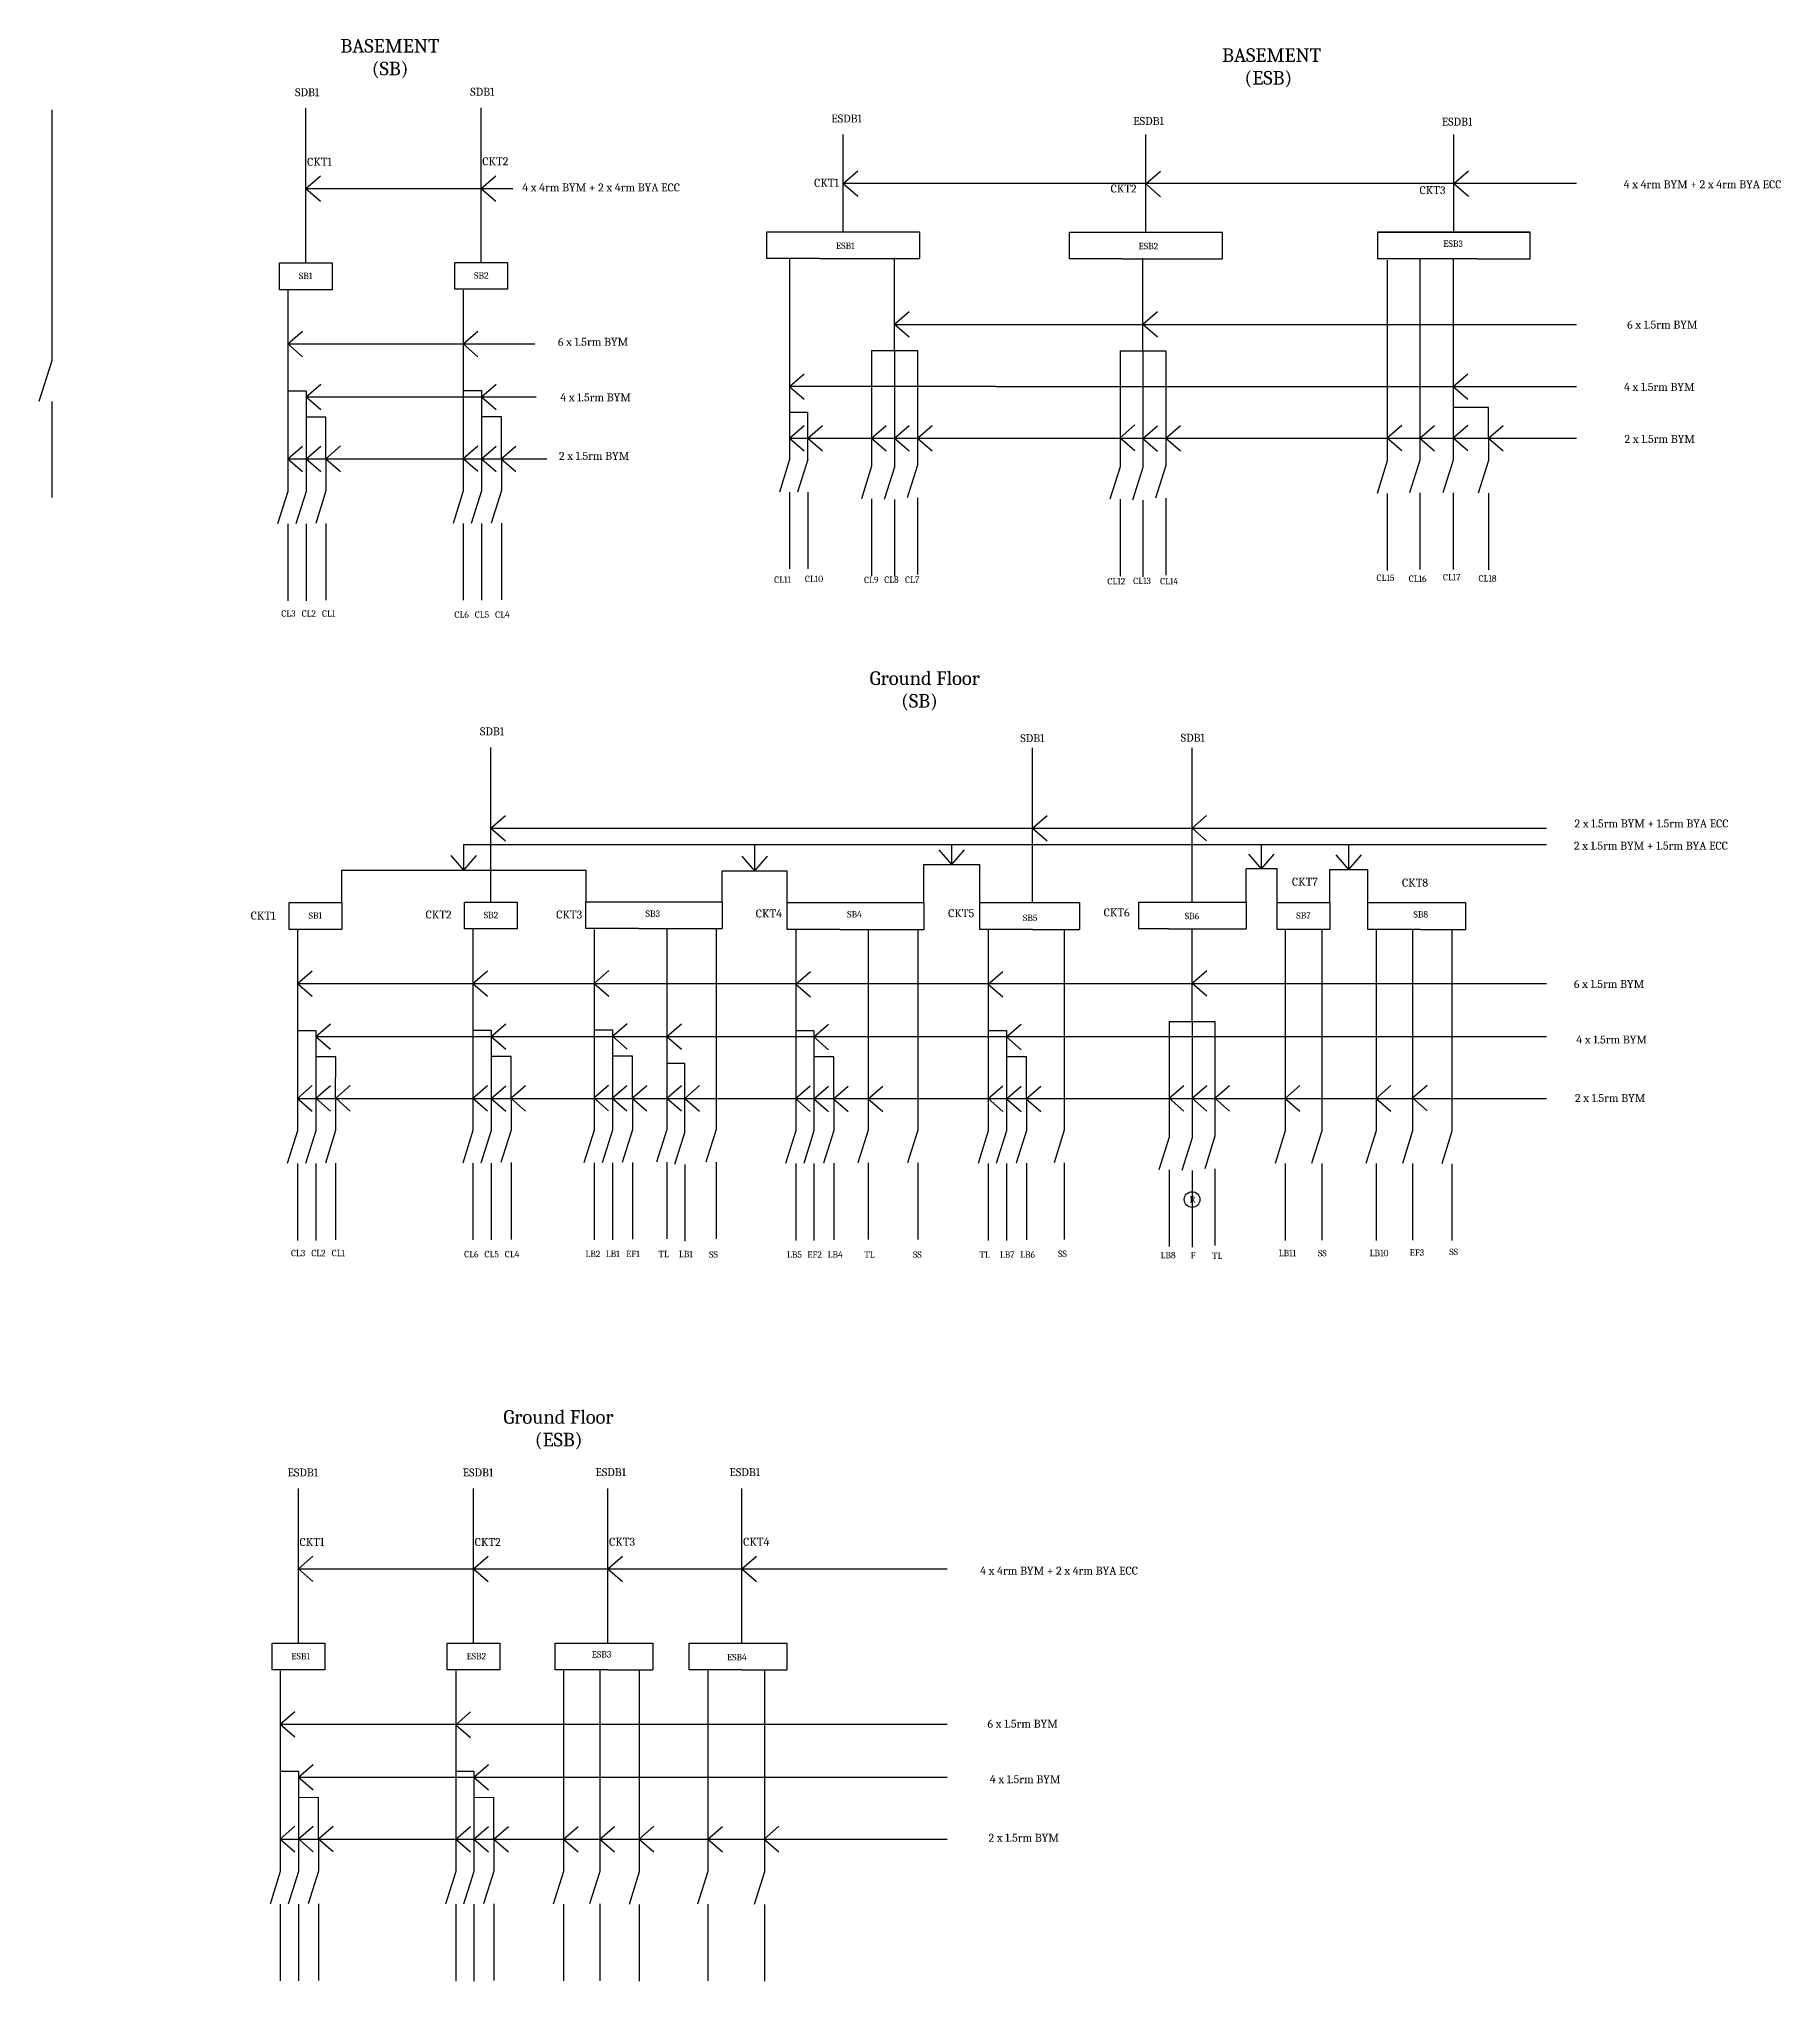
# Model space of a CAD drawing. Header units: inches. Extents: x -9560 to 22259, y -8480 to 5816.
# Drawn here: x -4955 to 292, y -2495 to 3356 of the extents above; entities that cross this region are included whole.
import ezdxf

# ---------------------------------------------------------------- set-up
doc = ezdxf.new("R2010")
doc.units = ezdxf.units.IN
doc.header["$LTSCALE"] = 2
doc.layers.add('SBD', color=2, linetype='Continuous', lineweight=0)
doc.layers.add('Text', color=1, linetype='Continuous')
doc.styles.get("Standard").update_dxf_attribs({"font": 'Cambria Math.ttf', "height": 10})

# ---------------------------------------------------------------- blocks, each defined once
blk = doc.blocks.new('Bars')
at = {"layer": 'SBD', "lineweight": 25, "ltscale": 10}
for p, q in [((0, 0), (0, -756.6)), ((0, -756.6), (-38.6, -879.3)), ((0, -879.3), (0, -1168.5))]:
    blk.add_line(p, q, dxfattribs=at)
blk = doc.blocks.new('arrowtick')
at = {"layer": 'SBD', "lineweight": 25, "ltscale": 10}
for q in [(0, 0), (0, -76.7)]:
    blk.add_line((-44.1, -38.3), q, dxfattribs=at)

msp = doc.modelspace()

# ---------------------------------------------------------------- linework, layer by layer
at = {"layer": 'SBD', "lineweight": 25, "ltscale": 10}
for p, q in [((-4150.9, 2681.1), (-4150.9, 3146.9)), ((-3623.3, 2682.5), (-3623.3, 3148.3)), ((-2532.8, 2774.7), (-2532.8, 3068.2)), ((-1621.3, 2774), (-1621.3, 3068.2)), ((-693.8, 2774), (-693.8, 3068.2)), ((-4150.9, 2905.3), (-4106.8, 2943.6)), ((-4150.9, 2905.3), (-4106.8, 2866.9)), ((-4150.9, 2905.3), (-3527.8, 2905.3)), ((-2532.8, 2921.5), (-323.9, 2921.5)), ((-2762.4, 2774.7), (-2303.2, 2774.7)), ((-2303.2, 2774.7), (-2303.2, 2693.9)), ((-1850.9, 2774), (-1391.7, 2774)), ((-1692.4, 2774), (-1391.7, 2774)), ((-1391.7, 2774), (-1391.7, 2693.2)), ((-622.8, 2774), (-923.4, 2774)), ((-923.4, 2774), (-923.4, 2693.2)), ((-923.4, 2774), (-464.2, 2774)), ((-2603.8, 2693.9), (-2303.2, 2693.9)), ((-2378.3, 2416.9), (-2378.3, 2696)), ((-1692.4, 2693.2), (-1391.7, 2693.2)), ((-1629.9, 2415.8), (-1629.9, 2694.9)), ((-622.8, 2693.2), (-923.4, 2693.2)), ((-2378.3, 2496), (-2068.5, 2496)), ((-2068.5, 2496), (-1179.6, 2496)), ((-1179.6, 2496), (-323.9, 2496)), ((-4205.5, 2436.8), (-3461.1, 2436.8)), ((-2447.2, 2416.9), (-2447.2, 2068.3)), ((-2447.2, 2416.9), (-2309.4, 2416.9)), ((-2378.4, 2416.9), (-2378.4, 2066.2)), ((-2309.4, 2416.9), (-2309.4, 2071.5)), ((-1698.8, 2415.8), (-1698.8, 2067.2)), ((-1698.8, 2415.8), (-1561.1, 2415.8)), ((-1630.1, 2415.8), (-1630.1, 2065)), ((-1561.1, 2415.8), (-1561.1, 2070.4)), ((-4205.5, 2295.5), (-4150.6, 2295.5)), ((-4150.6, 2295.5), (-4150.6, 1992.9)), ((-3677, 2296.8), (-3622.2, 2296.8)), ((-3622.2, 2296.8), (-3622.2, 1994.2)), ((-2073.1, 2308.5), (-2694.2, 2308.5)), ((-2073.1, 2308.5), (-1168.5, 2308.5)), ((-1168.5, 2308.5), (-323.9, 2308.5)), ((-4150.6, 2277.4), (-3457.9, 2277.4)), ((-2639.4, 2230.7), (-2694.2, 2230.7)), ((-2639.4, 2088.6), (-2639.4, 2230.7)), ((-589.7, 2245.6), (-695.8, 2245.6)), ((-589.7, 2153.3), (-589.7, 2245.6)), ((-4090.6, 2216.4), (-4150.6, 2216.4)), ((-4090.7, 2091.1), (-4090.6, 2216.4)), ((-3562.2, 2217.7), (-3622.2, 2217.7)), ((-3562.2, 2092.6), (-3562.2, 2217.7)), ((-2694.2, 2153.3), (-2065.7, 2153.3)), ((-2065.7, 2153.3), (-1175.2, 2153.3)), ((-1175.2, 2153.3), (-323.9, 2153.3)), ((-589.7, 2153.3), (-589.7, 2086)), ((-4205.5, 2091.1), (-3425.7, 2091.1)), ((-4090.7, 2091.1), (-4090.7, 1994.3)), ((-3562.3, 2092.4), (-3562.3, 1995.6)), ((-2639.4, 2088.6), (-2670.3, 1990.4)), ((-2447.2, 2068.3), (-2478.1, 1970.1)), ((-2378.4, 2066.2), (-2409.3, 1968)), ((-2309.4, 2071.5), (-2340.3, 1973.3)), ((-1698.8, 2067.2), (-1729.7, 1969)), ((-1630.1, 2065), (-1661, 1966.8)), ((-1561.1, 2070.4), (-1592, 1972.2)), ((-589.7, 2086), (-620.6, 1987.8)), ((-4150.6, 1992.9), (-4181.5, 1894.7)), ((-4090.7, 1994.3), (-4121.6, 1896.1)), ((-3622.2, 1994.2), (-3653.1, 1896)), ((-3562.3, 1995.6), (-3593.2, 1897.4)), ((-2639.4, 1990.4), (-2639.4, 1759.1)), ((-2447.2, 1970.1), (-2447.2, 1738.7)), ((-2378.4, 1968), (-2378.4, 1736.6)), ((-2309.4, 1973.3), (-2309.4, 1742)), ((-1698.8, 1969), (-1698.8, 1737.6)), ((-1630.1, 1966.8), (-1630.1, 1735.5)), ((-1561.1, 1972.2), (-1561.1, 1740.8)), ((-589.7, 1987.8), (-589.7, 1756.4)), ((-4150.6, 1894.7), (-4150.6, 1663.3)), ((-4090.7, 1896.1), (-4090.7, 1664.8)), ((-3622.2, 1896), (-3622.2, 1664.6)), ((-3562.3, 1897.4), (-3562.3, 1666.1)), ((-3594.1, 755.7), (-3594.1, 1221.5)), ((-1962.7, 754.3), (-1962.7, 1220.1)), ((-1482.2, 1049.1), (-1482.2, 1220.1)), ((-1482.2, 755.7), (-1482.2, 1049.1)), ((-3594.1, 978.5), (-414.5, 978.5)), ((-3675.3, 851.9), (-3675.3, 929.4)), ((-3675.3, 929.4), (-414.5, 929.4)), ((-2799.2, 850.1), (-2799.2, 929.4)), ((-2205.8, 868.8), (-2205.8, 929.4)), ((-1272.8, 855.4), (-1272.8, 929.4)), ((-1009.9, 853.5), (-1009.9, 929.4)), ((-4042.4, 754.3), (-4042.4, 851.9)), ((-4042.4, 851.9), (-3308.2, 851.9)), ((-3308.2, 851.9), (-3308.2, 756.4)), ((-2897.1, 756.4), (-2897.1, 850.1)), ((-2897.1, 850.1), (-2701.3, 850.1)), ((-2701.3, 754.3), (-2701.3, 850.1)), ((-2290.2, 754.3), (-2290.2, 868.8)), ((-2290.2, 868.8), (-2121.3, 868.8)), ((-2121.3, 754.3), (-2121.3, 868.8)), ((-1226.1, 855.4), (-1319.6, 855.4)), ((-1319.6, 755.7), (-1319.6, 855.4)), ((-1226.1, 754.3), (-1226.1, 855.4)), ((-1067.5, 754.3), (-1067.5, 853.5)), ((-1067.5, 853.5), (-952.4, 853.5)), ((-952.4, 754.3), (-952.4, 853.5)), ((-3149.6, 756.4), (-3037.5, 756.4)), ((-3037.5, 756.4), (-2897.1, 756.4)), ((-2897.1, 756.4), (-2897.1, 675.5)), ((-2542.7, 754.3), (-2430.6, 754.3)), ((-2430.6, 754.3), (-2290.2, 754.3)), ((-2290.2, 754.3), (-2290.2, 673.4)), ((-1962.7, 754.3), (-1850.6, 754.3)), ((-1850.6, 754.3), (-1821.3, 754.3)), ((-1821.3, 754.3), (-1821.3, 673.4)), ((-1643.5, 755.7), (-1319.6, 755.7)), ((-1643.5, 755.7), (-1643.5, 674.8)), ((-1319.6, 755.7), (-1319.6, 674.8)), ((-793.8, 754.3), (-658.5, 754.3)), ((-658.5, 754.3), (-658.5, 673.4)), ((-3149.6, 675.5), (-3149.6, 675.5)), ((-3149.6, 675.5), (-3037.5, 675.5)), ((-3037.5, 675.5), (-2897.1, 675.5)), ((-2542.7, 673.4), (-2542.7, 673.4)), ((-2542.7, 673.4), (-2430.6, 673.4)), ((-2430.6, 673.4), (-2290.2, 673.4)), ((-1962.7, 673.4), (-1962.7, 673.4)), ((-1962.7, 673.4), (-1850.6, 673.4)), ((-1850.6, 673.4), (-1821.3, 673.4)), ((-1553.3, 674.8), (-1319.6, 674.8)), ((-1481.9, 395.8), (-1481.9, 674.8)), ((-793.8, 673.4), (-658.5, 673.4)), ((-4176.3, 510), (-3431.9, 510)), ((-3431.9, 510), (-932.6, 510)), ((-932.6, 510), (-414.5, 510)), ((-4176.3, 368.7), (-4121.4, 368.7)), ((-4121.4, 368.7), (-4121.4, 66.1)), ((-3647.8, 370), (-3593, 370)), ((-3593, 370), (-3593, 67.4)), ((-3282.6, 370.6), (-3227.7, 370.6)), ((-3227.7, 370.6), (-3227.7, 68)), ((-2675.7, 368.6), (-2620.9, 368.6)), ((-2620.9, 368.6), (-2620.9, 65.9)), ((-2095.7, 368.6), (-2040.9, 368.6)), ((-2040.9, 368.6), (-2040.9, 65.9)), ((-1550.8, 395.8), (-1550.8, 47.1)), ((-1550.8, 395.8), (-1413, 395.8)), ((-1482, 395.8), (-1482, 45)), ((-1413, 395.8), (-1413, 50.4)), ((-4121.4, 350.5), (-3428.7, 350.5)), ((-3428.7, 350.5), (-926.3, 350.5)), ((-926.3, 350.5), (-414.5, 350.5)), ((-4061.4, 289.5), (-4121.4, 289.5)), ((-4061.5, 164.3), (-4061.4, 289.5)), ((-3533, 290.8), (-3593, 290.8)), ((-3533, 165.8), (-3533, 290.8)), ((-3167.7, 291.5), (-3227.7, 291.5)), ((-3167.7, 166.4), (-3167.7, 291.5)), ((-3010.2, 269.3), (-3064.4, 269.3)), ((-3010.2, 205.5), (-3010.2, 269.3)), ((-2560.9, 289.4), (-2620.9, 289.4)), ((-2560.9, 164.4), (-2560.9, 289.4)), ((-1980.9, 289.4), (-2040.9, 289.4)), ((-1980.9, 164.4), (-1980.9, 289.4)), ((-3010.2, 63.4), (-3010.2, 205.5)), ((-4176.3, 164.3), (-3396.5, 164.3)), ((-4061.5, 164.3), (-4061.5, 67.5)), ((-3533.1, 165.6), (-3533.1, 68.8)), ((-3396.5, 164.3), (-901.4, 164.3)), ((-3167.8, 166.2), (-3167.8, 69.4)), ((-2561, 164.2), (-2561, 67.4)), ((-1981, 164.2), (-1981, 67.4)), ((-901.4, 164.3), (-414.5, 164.3)), ((-4121.4, 66.1), (-4152.3, -32.2)), ((-4061.5, 67.5), (-4092.4, -30.7)), ((-3593, 67.4), (-3623.9, -30.9)), ((-3533.1, 68.8), (-3564, -29.4)), ((-3227.7, 68), (-3258.7, -30.2)), ((-3167.8, 69.4), (-3198.7, -28.8)), ((-3010.2, 63.4), (-3041.1, -34.8)), ((-2620.9, 65.9), (-2651.8, -32.3)), ((-2561, 67.4), (-2591.9, -30.8)), ((-2040.9, 65.9), (-2071.8, -32.3)), ((-1981, 67.4), (-2011.9, -30.8)), ((-1550.8, 47.1), (-1581.7, -51.1)), ((-1482, 45), (-1513, -53.2)), ((-1413, 50.4), (-1444, -47.8)), ((-4121.4, -32.2), (-4121.4, -263.5)), ((-4061.5, -30.7), (-4061.5, -262.1)), ((-3593, -30.9), (-3593, -262.2)), ((-3533.1, -29.4), (-3533.1, -260.8)), ((-3227.7, -30.2), (-3227.7, -261.6)), ((-3167.8, -28.8), (-3167.8, -260.1)), ((-3010.2, -34.8), (-3010.2, -266.2)), ((-2620.9, -32.3), (-2620.9, -263.6)), ((-2561, -30.8), (-2561, -262.2)), ((-2040.9, -32.3), (-2040.9, -263.6)), ((-1981, -30.8), (-1981, -262.2)), ((-1550.8, -51.1), (-1550.8, -282.4)), ((-1482, -53.2), (-1482, -284.5)), ((-1413, -47.8), (-1413, -279.2)), ((-4173.8, -1476.9), (-4173.8, -1011.1)), ((-3646.2, -1476.9), (-3646.2, -1011.1)), ((-3241.6, -1476.9), (-3241.6, -1011.1)), ((-2837.9, -1476.9), (-2837.9, -1011.1)), ((-4173.8, -1252.8), (-4129.7, -1214.5)), ((-3241.6, -1252.8), (-3197.5, -1214.5)), ((-2837.9, -1252.8), (-2793.7, -1214.5)), ((-4173.8, -1252.8), (-4129.7, -1291.1)), ((-4173.8, -1252.8), (-3550.7, -1252.8)), ((-3550.7, -1252.8), (-2219.9, -1252.8)), ((-3241.6, -1252.8), (-3197.5, -1291.1)), ((-2837.9, -1252.8), (-2793.7, -1291.1)), ((-3241.6, -1476.9), (-3106.3, -1476.9)), ((-3106.3, -1476.9), (-3106.3, -1557.8)), ((-2837.9, -1476.9), (-2702.6, -1476.9)), ((-2702.6, -1476.9), (-2702.6, -1557.8)), ((-3241.6, -1557.8), (-3106.3, -1557.8)), ((-2837.9, -1557.8), (-2702.6, -1557.8)), ((-4228.3, -1721.3), (-3484, -1721.3)), ((-3484, -1721.3), (-2537.5, -1721.3)), ((-2537.5, -1721.3), (-2219.9, -1721.3)), ((-4228.3, -1862.6), (-4173.5, -1862.6)), ((-4173.5, -1862.6), (-4173.5, -2165.2)), ((-3699.9, -1862.7), (-3645.1, -1862.7)), ((-3645.1, -1862.7), (-3645.1, -2165.3)), ((-4173.5, -1880.7), (-3480.8, -1880.7)), ((-3480.8, -1880.7), (-2530.2, -1880.7)), ((-2530.2, -1880.7), (-2219.9, -1880.7)), ((-4113.5, -1941.7), (-4173.5, -1942.6)), ((-4113.6, -2067), (-4113.5, -1941.7)), ((-3585.1, -1941.8), (-3645.1, -1942.7)), ((-3585.1, -2066.9), (-3585.1, -1941.8)), ((-4228.3, -2067.4), (-3249.5, -2067.4)), ((-4113.6, -2067), (-4113.6, -2163.7)), ((-3585.2, -2067.1), (-3585.2, -2163.9)), ((-3249.5, -2067.4), (-2527.8, -2067.4)), ((-2527.8, -2067.4), (-2219.9, -2067.4)), ((-4113.6, -2163.7), (-4144.5, -2262)), ((-3585.2, -2163.9), (-3616.1, -2262.1)), ((-4173.5, -2165.2), (-4204.4, -2263.4)), ((-3645.1, -2165.3), (-3676, -2263.5)), ((-4173.5, -2263.4), (-4173.5, -2494.7)), ((-4113.6, -2262), (-4113.6, -2493.3)), ((-3645.1, -2263.5), (-3645.1, -2494.9)), ((-3585.2, -2262.1), (-3585.2, -2493.4))]:
    msp.add_line(p, q, dxfattribs=at)
for points in [[(-2603.8, 2693.9), (-2762.4, 2693.9), (-2762.4, 2774.7), (-2603.8, 2774.7)], [(-1692.4, 2693.2), (-1850.9, 2693.2), (-1850.9, 2774), (-1692.4, 2774)], [(-622.8, 2693.2), (-464.2, 2693.2), (-464.2, 2774), (-622.8, 2774)], [(-3149.6, 675.5), (-3308.2, 675.5), (-3308.2, 756.4), (-3149.6, 756.4)], [(-2542.7, 673.4), (-2701.3, 673.4), (-2701.3, 754.3), (-2542.7, 754.3)], [(-1962.7, 673.4), (-2121.3, 673.4), (-2121.3, 754.3), (-1962.7, 754.3)], [(-1643.5, 755.7), (-1553.3, 755.7)], [(-793.8, 673.4), (-952.4, 673.4), (-952.4, 754.3), (-793.8, 754.3)], [(-1553.3, 674.8), (-1643.5, 674.8)], [(-3241.6, -1557.8), (-3400.2, -1557.8), (-3400.2, -1476.9), (-3241.6, -1476.9)], [(-2837.9, -1557.8), (-2996.5, -1557.8), (-2996.5, -1476.9), (-2837.9, -1476.9)]]:
    msp.add_lwpolyline(points, dxfattribs=at)
for points in [[(-4230.2, 2681.1), (-4071.6, 2681.1), (-4071.6, 2600.3), (-4230.2, 2600.3)], [(-3702.6, 2682.5), (-3544, 2682.5), (-3544, 2601.7), (-3702.6, 2601.7)], [(-4201, 754.3), (-4042.4, 754.3), (-4042.4, 673.4), (-4201, 673.4)], [(-3673.4, 755.7), (-3514.9, 755.7), (-3514.9, 674.9), (-3673.4, 674.9)], [(-1226.1, 754.3), (-1067.5, 754.3), (-1067.5, 673.4), (-1226.1, 673.4)], [(-4253.1, -1476.9), (-4094.5, -1476.9), (-4094.5, -1557.8), (-4253.1, -1557.8)], [(-3725.5, -1476.9), (-3566.9, -1476.9), (-3566.9, -1557.8), (-3725.5, -1557.8)]]:
    msp.add_lwpolyline(points, close=True, dxfattribs=at)
msp.add_circle((-1482, -140.5), 23.6, dxfattribs=at)

# ---------------------------------------------------------------- block references
at = {"layer": 'SBD', "lineweight": 25}
for name, p in [('Bars', (-4916.8, 3142.4)), ('arrowtick', (-3579.2, 2943.6)), ('arrowtick', (-2488.7, 2958.9)), ('arrowtick', (-1577.2, 2957.3)), ('arrowtick', (-649.7, 2958.9)), ('arrowtick', (-2334.2, 2534.8)), ('arrowtick', (-1585.8, 2534.8)), ('arrowtick', (-4161.3, 2475.1)), ('arrowtick', (-3632.9, 2475.1)), ('arrowtick', (-2650.1, 2347.3)), ('arrowtick', (-651.7, 2347.2)), ('arrowtick', (-4106.5, 2315.8)), ('arrowtick', (-3578.1, 2315.7)), ('arrowtick', (-2650.1, 2191.6)), ('arrowtick', (-2595.2, 2191.6)), ('arrowtick', (-2403, 2191.6)), ('arrowtick', (-2334.3, 2191.6)), ('arrowtick', (-2265.3, 2191.6)), ('arrowtick', (-1654.7, 2192.8)), ('arrowtick', (-1585.9, 2190.6)), ('arrowtick', (-1516.9, 2191.7)), ('arrowtick', (-850, 2192.3)), ('arrowtick', (-752.2, 2191.6)), ('arrowtick', (-651.7, 2192.3)), ('arrowtick', (-545.5, 2191.6)), ('arrowtick', (-4161.7, 2129.3)), ('arrowtick', (-4106.5, 2129.5)), ('arrowtick', (-4046.5, 2129.6)), ('arrowtick', (-3633.7, 2129.9)), ('arrowtick', (-3578.5, 2129.2)), ('arrowtick', (-3518.9, 2129.5)), ('arrowtick', (-3550, 1016.8)), ('arrowtick', (-1918.6, 1016.4)), ('arrowtick', (-1438.1, 1016.8)), ('arrowtick', (-4132.2, 548.3)), ('arrowtick', (-3603.7, 548.3)), ('arrowtick', (-3238.5, 549)), ('arrowtick', (-2631.6, 546.9)), ('arrowtick', (-2051.6, 546.9)), ('arrowtick', (-1437.8, 549.5)), ('arrowtick', (-4077.3, 389)), ('arrowtick', (-3548.9, 388.9)), ('arrowtick', (-3183.6, 389.6)), ('arrowtick', (-3020.2, 389)), ('arrowtick', (-2576.8, 387.5)), ('arrowtick', (-1996.8, 387.5)), ('arrowtick', (-4132.5, 202.5)), ('arrowtick', (-4077.3, 202.7)), ('arrowtick', (-4017.3, 202.8)), ('arrowtick', (-3604.6, 203.1)), ('arrowtick', (-3549.3, 202.4)), ('arrowtick', (-3489.7, 202.7)), ('arrowtick', (-3239.3, 203.7)), ('arrowtick', (-3184.1, 203.1)), ('arrowtick', (-3124.5, 203.3)), ('arrowtick', (-3020.2, 203)), ('arrowtick', (-2966.1, 202.5)), ('arrowtick', (-2632.5, 201.7)), ('arrowtick', (-2577.2, 201)), ('arrowtick', (-2517.6, 201.3)), ('arrowtick', (-2413.4, 200.9)), ('arrowtick', (-2052.4, 201.7)), ('arrowtick', (-1997.2, 201)), ('arrowtick', (-1937.6, 201.3)), ('arrowtick', (-1506.7, 202.7)), ('arrowtick', (-1437.9, 202.7)), ('arrowtick', (-1368.9, 202.7)), ('arrowtick', (-1157.2, 202.6)), ('arrowtick', (-883.5, 202.6)), ('arrowtick', (-773.7, 203.7)), ('arrowtick', (-3602.1, -1214.5)), ('arrowtick', (-4184.2, -1682.9)), ('arrowtick', (-3655.8, -1684.3)), ('arrowtick', (-4129.4, -1842.2)), ('arrowtick', (-3601.1, -1842.3)), ('arrowtick', (-4184.6, -2028.8)), ('arrowtick', (-4129.4, -2028.6)), ('arrowtick', (-4069.4, -2028.4)), ('arrowtick', (-3655.8, -2029.1)), ('arrowtick', (-3601, -2029)), ('arrowtick', (-3541, -2029.1)), ('arrowtick', (-3331.3, -2029.1)), ('arrowtick', (-3221.5, -2029.1)), ('arrowtick', (-3102.9, -2028.8)), ('arrowtick', (-2896.7, -2029.1)), ('arrowtick', (-2726.4, -2028.8))]:
    msp.add_blockref(name, p, dxfattribs=at)
at = {"layer": 'SBD', "lineweight": 25, "ltscale": 10, "xscale": 0.8000000000001819, "yscale": 0.8000000000001819, "zscale": 0.8000000000001819}
for p in [(-2694.2, 2693.9), (-796.3, 2692.3), (-695.8, 2692.3), (-894.1, 2689.7), (-4205.5, 2598.1), (-3677, 2599.4), (-4176.3, 671.3), (-3647.8, 672.6), (-3282.6, 673.3), (-3064.4, 675.5), (-2915.2, 675.5), (-2675.7, 671.2), (-2457.5, 673.4), (-2308.4, 673.4), (-2095.7, 671.2), (-1866.8, 673.4), (-1201.3, 671.3), (-1091.6, 671.9), (-927.6, 671.3), (-817.8, 671.9), (-699.2, 670.8), (-4228.3, -1559.9), (-3699.9, -1560), (-3375.4, -1559.9), (-3265.6, -1559.3), (-3147, -1560.4), (-2940.8, -1559.9), (-2770.2, -1560.4)]:
    msp.add_blockref('Bars', p, dxfattribs=at)
at = {"layer": 'SBD', "lineweight": 25, "rotation": 90}
for p in [(-3713.7, 896), (-2837.5, 894.2), (-2244, 912.9), (-1311.2, 899.5), (-1048.2, 897.6)]:
    msp.add_blockref('arrowtick', p, dxfattribs=at)

# ---------------------------------------------------------------- texts
at = {"layer": 'Text'}
for s, insert, char_height, width, attachment_point in [('\\pt410;  BASEMENT\\P         (SB)', (-4074.4, 3355.5), 41, 3012.111, 1), ('\\pt410,451;    BASEMENT^I^I\\P\\pt410;         (ESB)', (-1445.8, 3327.6), 41, 3012.111, 1), ('ESB1', (-2554.7, 2742.3), 19.35, 116.667, 1), ('ESB2', (-1643.3, 2741.6), 19.35, 116.667, 1), ('ESB3', (-666.5, 2748.7), 19.35, 116.667, 3), ('SB1', (-4172.3, 2651.6), 19.35, 116.667, 1), ('SB2', (-3644.7, 2653), 19.35, 116.667, 1), ('CL11    ', (-2740.8, 1736.7), 19.35, 204.191, 1), ('  CL10', (-2661, 1738.8), 19.35, 116.667, 1), ('CL9    ', (-2469.9, 1735.8), 19.35, 204.191, 1), ('CL8    ', (-2409.3, 1736.6), 19.35, 204.191, 1), ('CL7    ', (-2346.5, 1736.6), 19.35, 204.191, 1), ('CL12      ', (-1737, 1732), 19.35, 204.191, 1), (' CL13      ', (-1665.9, 1733), 19.351, 204.191, 1), (' CL14    ', (-1584.8, 1732.1), 19.35, 204.191, 1), ('CL15      ', (-926.6, 1742.2), 19.35, 204.191, 1), (' CL16      ', (-835.9, 1739.4), 19.351, 204.191, 1), (' CL17    ', (-732.9, 1744), 19.35, 204.191, 1), (' CL18    ', (-625.7, 1740.5), 19.35, 204.191, 1), ('CL3', (-4225.3, 1634.8), 19.35, 116.667, 1), ('CL2', (-4164, 1634.8), 19.35, 116.667, 1), ('CL1', (-4102.8, 1634.8), 19.35, 116.667, 1), ('CL6', (-3703.7, 1631.6), 19.35, 116.667, 1), ('CL5', (-3642.5, 1631.6), 19.35, 116.667, 1), ('CL4', (-3581.2, 1631.6), 19.35, 116.667, 1), ('\\pt410;  Ground Floor\\P         (SB)', (-2480.1, 1450.7), 41, 3012.111, 1), ('SB1', (-4143.1, 724.8), 19.35, 116.667, 1), ('SB2', (-3615.5, 726.2), 19.35, 116.667, 1), ('SB3', (-3128.2, 730.3), 19.35, 116.667, 1), ('\\pt38.7;SB4', (-2521.1, 728.5), 19.351, 116.667, 1), ('\\pt38.7;SB5', (-1991.7, 717.8), 19.351, 116.667, 1), ('SB6', (-1504.2, 723.3), 19.35, 49.134, 1), ('SB7', (-1168.2, 724.8), 19.35, 116.667, 1), ('SB8', (-815.3, 728.3), 19.35, 116.667, 1), ('R', (-1489.5, -130.2), 19.4, 116.667, 1), ('CL3', (-4196.1, -292), 19.35, 116.667, 1), ('CL2', (-4134.9, -292), 19.35, 116.667, 1), ('CL1', (-4073.6, -292), 19.35, 116.667, 1), ('LB11', (-1221.2, -292), 19.35, 116.667, 1), ('SS', (-1102.9, -292.3), 19.35, 42.728, 1), ('LB10', (-947.4, -292), 19.35, 116.667, 1), ('EF3', (-826.9, -290.8), 19.35, 42.728, 1), ('SS', (-707.5, -288.4), 19.35, 42.728, 1), ('CL6', (-3674.5, -295.3), 19.35, 116.667, 1), ('CL5', (-3613.3, -295.3), 19.35, 116.667, 1), ('CL4', (-3552, -295.3), 19.35, 116.667, 1), ('LB2', (-3309.3, -294.6), 19.35, 116.667, 1), ('LB1', (-3248, -294.6), 19.35, 116.667, 1), ('EF1', (-3186.8, -294.6), 19.35, 58.61, 1), ('TL', (-3089, -295.1), 19.35, 116.667, 1), ('LB1', (-3027.8, -295.1), 19.35, 116.667, 1), ('SS', (-2936.7, -296.4), 19.35, 42.728, 1), ('LB5', (-2702.4, -296.7), 19.35, 116.667, 1), ('EF2', (-2641.2, -296.7), 19.35, 116.667, 1), ('LB4', (-2579.9, -296.7), 19.35, 116.667, 1), ('TL', (-2469, -296.4), 19.35, 116.667, 1), ('SS', (-2322.8, -296.5), 19.35, 42.728, 1), ('TL', (-2122.4, -296.7), 19.35, 116.667, 1), ('LB7', (-2061.2, -296.7), 19.35, 116.667, 1), ('LB6', (-1999.9, -296.7), 19.35, 116.667, 1), ('SS', (-1885.6, -294.2), 19.35, 42.728, 1), ('LB8    ', (-1577.1, -298.2), 19.35, 204.191, 1), ('F    ', (-1486.6, -298.4), 19.35, 14.387, 1), ('TL ', (-1421.8, -300.2), 19.35, 40.09, 1), ('\\pt410,451;  Ground Floor\\P\\pt410;         (ESB)', (-3583.4, -775), 41, 3012.111, 1), ('ESB1', (-4195.2, -1506.4), 19.35, 116.667, 1), ('ESB2', (-3667.6, -1506.4), 19.35, 116.667, 1), ('ESB3', (-3290.3, -1500.9), 19.35, 52.204, 1), ('ESB4', (-2883.2, -1509.4), 19.35, 61.817, 1)]:
    msp.add_mtext(s, dxfattribs=dict(at, insert=insert, char_height=char_height, width=width, attachment_point=attachment_point))
at = {"layer": 'Text', "lineweight": 25, "ltscale": 10, "char_height": 24, "attachment_point": 1}
for s, insert, width in [('SDB1', (-4183.7, 3207.3), 95.91), ('SDB1', (-3656.1, 3208.7), 95.91), ('ESDB1', (-2568.8, 3128.1), 95.91), ('ESDB1', (-1659.3, 3120.7), 95.91), ('ESDB1', (-730.2, 3118.6), 95.91), ('CKT1', (-4147.3, 2997.8), 95.91), ('CKT2', (-3619.7, 2999.3), 95.91), ('CKT1', (-2620.3, 2934.7), 95.91), ('4 x 4rm BYM + 2 x 4rm BYA ECC', (-182.1, 2930), 496.494), ('4 x 4rm BYM + 2 x 4rm BYA ECC', (-3499.5, 2920.5), 496.494), ('CKT2', (-1727.4, 2917.2), 95.91), ('CKT3', (-796.9, 2912.3), 95.91), ('6 x 1.5rm BYM ', (-171.7, 2507.2), 229.679), ('6 x 1.5rm BYM ', (-3392.2, 2455.4), 229.679), ('4 x 1.5rm BYM ', (-3384.9, 2288.1), 229.679), ('4 x 1.5rm BYM ', (-181, 2319.6), 229.679), ('2 x 1.5rm BYM ', (-3388.9, 2111.8), 229.679), ('2 x 1.5rm BYM ', (-179.5, 2162.8), 229.679), ('SDB1', (-3626.9, 1281.9), 95.91), ('SDB1', (-1999.4, 1261.4), 95.91), ('SDB1', (-1516.4, 1262.6), 95.91), ('2 x 1.5rm BYM + 1.5rm BYA ECC', (-330.1, 1004.4), 496.494), ('2 x 1.5rm BYM + 1.5rm BYA ECC', (-332, 937.6), 496.494), ('CKT7', (-1181.3, 829.1), 95.91), ('CKT8', (-849.8, 826.1), 95.91), ('CKT1', (-4317.3, 727), 95.91), ('CKT2', (-3790.6, 730.1), 95.91), ('CKT3', (-3397.1, 730.1), 95.91), ('CKT4', (-2796.1, 733.2), 95.91), ('CKT5', (-2216.7, 734.1), 95.91), ('CKT6', (-1748.3, 736.3), 95.91), ('6 x 1.5rm BYM ', (-332.1, 520.9), 229.679), ('4 x 1.5rm BYM ', (-324.7, 353.5), 229.679), ('2 x 1.5rm BYM ', (-328.8, 177.2), 229.679), ('ESDB1', (-4206.6, -950.8), 95.91), ('ESDB1', (-3679, -950.8), 95.91), ('ESDB1', (-3279.3, -949.8), 95.91), ('ESDB1', (-2875.6, -949.8), 95.91), ('CKT1', (-4170.2, -1160.2), 95.91), ('CKT2', (-3642.6, -1160.2), 95.91), ('CKT3', (-3237.8, -1159.5), 95.91), ('CKT4', (-2834.1, -1159.5), 95.91), ('4 x 4rm BYM + 2 x 4rm BYA ECC', (-2120.3, -1246.5), 496.494), ('6 x 1.5rm BYM ', (-2098.3, -1707.6), 229.679), ('4 x 1.5rm BYM ', (-2091, -1874.9), 229.679), ('2 x 1.5rm BYM ', (-2095, -2051.2), 229.679)]:
    msp.add_mtext(s, dxfattribs=dict(at, insert=insert, width=width))

doc.saveas('drawing.dxf')
